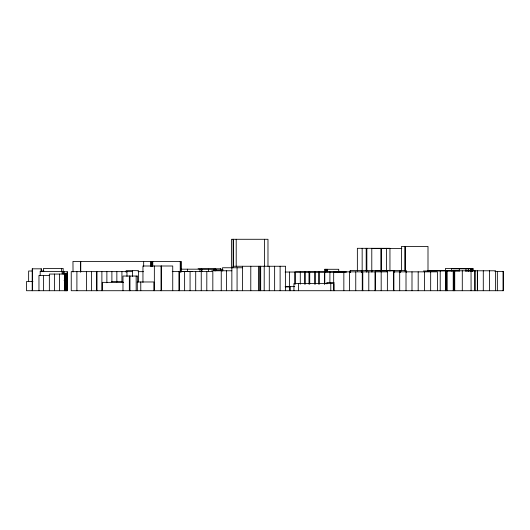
<?xml version="1.0" encoding="UTF-8"?>
<svg xmlns="http://www.w3.org/2000/svg" width="530" height="530" viewBox="0 0 530 530"><rect width="100%" height="100%" fill="white"/><g stroke="black" fill="none" stroke-linecap="round" stroke-linejoin="round"><path stroke-width="0.79" d="M371.417 248.438L401.853 248.438M242.468 267.763L222.507 267.763L222.507 271.042M198.054 268.783L220.858 268.783L220.858 270.406M452.534 268.823L472.495 268.823L472.482 271.254M180.624 269.18L215.882 269.18L215.882 270.777M215.14 269.936L223.216 269.936M427.75 270.618L446.598 270.618M211.781 270.777L231.848 270.777M423.463 270.969L459.272 270.989M465.413 270.989L473.091 270.989M32.628 271.015L28.64 271.015L28.64 281.688M40.942 271.015L43.91 271.015M181.041 271.426L192.469 271.426M445.783 271.38L447.353 271.38M494.921 271.38L503.5 271.38L503.5 290.718L71.239 290.718L71.239 271.638L132.579 271.638M40.167 271.486L62.136 271.486L62.136 273.884M138.019 271.658L143.491 271.658M172.237 271.612L212.828 271.612L212.828 290.718M62.613 271.751L67.356 271.751L67.396 290.718L26.5 290.718L26.5 281.543L32.973 281.543M387.364 271.85L333.681 271.85L333.681 290.718M393.339 271.85L437.422 271.85L437.422 290.718M345.474 271.903L295.435 271.903L295.435 284.173M285.113 272.036L346.759 272.036M62.467 273.54L66.899 273.54L66.899 282.536M49.343 275.441L38.968 275.441L38.968 290.718M64.07 280.602L66.031 280.602M111.479 281.642L122.854 281.642M137.151 281.973L153.905 281.973L153.905 290.718M123.583 282.364L102.29 282.364L102.29 290.718M334.139 282.43L326.904 282.43L326.904 283.941M65.746 282.55L67.396 282.55M285.12 286.631L294.74 286.631M285.465 286.929L290.009 286.929L290.009 290.718M503.023 271.38L503.023 290.718M497.345 271.38L497.352 290.718M495.616 290.718L495.616 270.79L446.843 270.79L446.903 290.718L446.936 270.79M489.554 270.79L489.561 290.718M483.294 270.79L483.287 290.718M477.49 270.79L477.49 290.718M477.331 270.79L477.331 290.718M475.039 270.79L475.039 290.718M474.86 270.79L474.86 290.718M472.992 270.876L472.992 268.399L445.505 268.399L445.505 270.876M472.839 268.399L472.839 270.876M471.024 268.823L471.084 290.718M470.984 268.823L470.984 271.254M468.308 268.823L468.308 271.254M465.969 271.035L465.969 268.571L451.454 268.571L451.454 271.035M462.292 270.79L462.286 290.718M459.291 268.571L459.291 271.035M454.733 270.79L454.733 290.718M454.097 270.79L454.097 290.718M453.667 270.79L453.707 290.718M453.223 270.79L453.223 290.718M446.008 270.969L446.008 290.718M445.889 270.969L445.889 290.718M445.478 270.969L445.478 290.718M440.218 270.969L440.205 290.718M430.678 271.85L430.658 290.718M428.001 271.029L428.001 246.417L401.501 246.417L401.501 271.029M424.576 271.85L424.576 290.718M418.19 271.85L418.183 290.718M412.002 271.85L411.989 290.718M406.358 272.188L406.358 270.578L350.164 270.578L350.164 272.188M406.007 271.85L406.02 290.718M405.583 246.417L405.583 271.029M405.278 246.417L405.278 271.029M404.9 246.417L404.9 271.029M399.7 271.85L399.693 290.718M394.631 270.578L394.625 272.188M393.883 271.85L393.883 290.718M393.551 290.718L393.551 270.863L375.565 270.863L375.492 290.718M389.954 271.141L389.954 248.305L357.359 248.305L357.359 271.141M387.377 270.863L387.364 290.718M386.509 248.305L386.509 271.141M381.507 248.305L381.507 271.141M381.176 271.85L381.189 290.718M380.858 248.305L380.858 271.141M375.001 271.85L375.001 290.718M371.901 270.578L371.908 272.188M371.788 248.305L371.788 271.141M368.807 271.85L368.794 290.718M366.859 248.305L366.859 271.141M366.72 270.578L366.727 272.188M366.197 248.305L366.197 271.141M362.785 271.85L362.785 290.718M362.268 271.85L362.268 290.718M362.156 248.305L362.156 271.141M361.745 270.578L361.745 272.188M361.294 270.578L361.294 272.188M355.756 271.85L355.756 290.718M350.529 270.578L350.436 272.188M350.383 270.578L350.356 272.188M350.297 270.578L350.297 272.188M349.542 271.85L349.555 290.718M343.844 271.85L343.844 290.718M338.73 271.764L338.73 269.286L324.426 269.286L324.426 271.764M334.079 290.718L334.079 283.523L293.931 283.523L293.931 290.718M330.78 283.523L330.78 290.718M329.905 271.903L329.892 282.536M327.613 269.286L327.613 271.764M326.97 269.286L326.97 271.764M326.659 269.286L326.659 271.764M325.606 269.286L325.606 271.764M325.546 269.286L325.533 271.764M319.504 271.903L319.504 284.173M318.497 271.903L318.497 284.173M315.39 271.903L315.39 284.173M314.515 271.903L314.515 284.173M309.739 271.903L309.739 284.173M308.99 271.903L308.99 284.173M305.3 271.903L305.3 284.173M304.452 271.903L304.452 284.173M300.285 271.903L300.285 284.173M298.403 283.523L298.403 290.718M294.667 272.036L294.68 284.219M289.864 286.929L289.864 290.718M289.526 272.036L289.519 286.657M285.59 290.718L285.59 266.259L232.922 266.259L232.922 267.889M280.118 266.259L280.125 290.718M274.639 266.259L274.646 290.718M269.286 266.259L269.286 290.718M267.981 266.226L267.981 239.282L231.484 239.282L231.484 267.855M264.543 239.282L264.543 266.226M264.225 266.259L264.192 290.718M260.674 266.259L260.674 290.718M260.608 266.259L260.608 290.718M259.362 266.259L259.336 290.718M258.547 266.259L258.547 290.718M250.796 266.259L250.783 290.718M242.482 266.259L242.468 290.718M237.076 267.763L237.069 290.718M236.208 239.282L236.208 266.226M233.584 239.282L233.584 266.226M233.12 239.282L233.12 266.226M231.862 267.763L231.848 290.718M226.456 270.777L226.476 290.718M221.248 270.777L221.248 290.718M220.738 268.783L220.738 270.406M215.703 269.18L215.703 270.777M215.544 269.18L215.524 270.777M214.18 269.18L214.18 270.777M214.027 269.18L214.027 270.777M208.595 269.18L208.608 271.579M206.819 271.612L206.799 290.718M201.811 269.18L201.811 271.579M201.758 269.18L201.758 271.579M201.248 271.612L201.254 290.718M200.002 269.18L199.982 271.579M195.722 271.612L195.702 290.718M190.065 271.612L190.071 290.718M187.534 269.18L187.534 271.579M184.619 271.612L184.632 290.718M181.022 271.996L181.022 261.416L72.961 261.416L73.034 271.996M180.935 261.416L180.935 271.996M180.677 261.416L180.677 271.996M180.227 261.416L180.227 271.996M179.166 271.612L179.166 290.718M179.16 271.612L179.16 290.718M172.747 290.718L172.734 266L142.948 266L142.948 282.477M161.299 266L161.299 290.718M161.127 266L161.127 290.718M154.343 266L154.343 290.718M152.779 261.416L152.779 266.298M152.103 261.416L152.103 266.298M151.593 261.416L151.593 266.298M151.13 261.416L151.13 266.298M150.745 261.416L150.745 266.298M143.67 261.416L143.67 266.298M140.775 281.973L140.775 290.718M138.522 281.98L138.516 270.651L126.147 270.651L126.147 272.254M137.648 282.563L137.648 276.037L122.973 276.037L122.973 290.718M137.303 281.973L137.303 290.718M136.17 276.037L136.17 290.718M132.579 270.651L132.579 276.408M129.956 276.037L129.956 290.718M126.968 271.638L126.981 276.408M121.926 271.638L121.926 281.973M116.852 271.638L116.852 281.973M111.89 271.638L111.89 281.973M106.874 271.638L106.874 282.768M101.886 271.638L101.886 290.718M91.544 271.638L91.544 290.718M86.609 271.638L86.609 290.718M76.903 271.638L76.903 290.718M67.184 271.751L67.184 290.718M67.078 275.898L67.072 290.718M66.74 273.54L66.74 290.718M66.489 273.54L66.449 290.718M66.104 282.55L66.104 290.718M66.064 273.54L66.031 290.718M65.66 280.602L65.68 290.718M65.462 273.54L65.462 280.9M65.322 280.602L65.309 290.718M64.965 280.602L64.951 290.718M64.872 275.441L64.872 290.718M64.726 273.54L64.726 280.9M64.594 290.718L64.594 274.063L49.35 274.063L49.35 290.718M64.17 271.751L64.17 273.401M63.176 274.195L63.163 268.412L43.486 268.412L43.486 271.711M61.46 268.412L61.46 271.711M59.572 274.063L59.579 290.718M54.458 274.063L54.458 290.718M43.427 275.441L43.427 290.718M41.433 271.254L41.433 268.823L32.204 268.823L32.204 290.718M41.174 268.823L41.174 271.254M40.207 271.486L40.167 275.487M32.462 268.823L32.462 290.718M400.229 272.188L400.229 270.578L400.216 272.188M324.698 284.173L324.698 271.903L324.691 284.173M129.373 290.718L129.373 276.037L129.36 290.718M96.805 290.718L96.805 271.638L96.791 290.718M80.692 271.996L80.692 261.416L80.666 271.996"/></g></svg>
